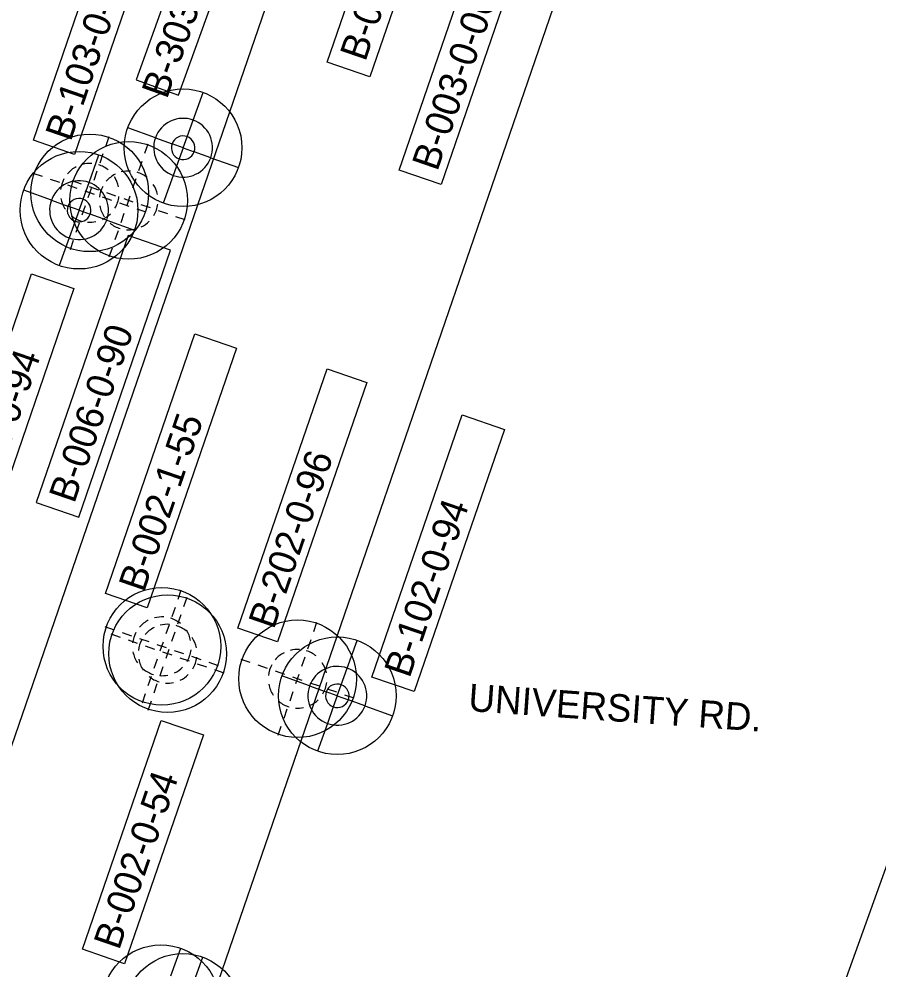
# Model space of a CAD drawing. Extents: x 2191181 to 2192791, y 663049 to 665043.
# Drawn here: x 2192121.5 to 2192340.8, y 663472.3 to 663714.6 of the extents above; entities that cross this region are included whole.
import ezdxf

# ---------------------------------------------------------------- set-up
doc = ezdxf.new("R2010")
doc.units = 0
for name, color, linetype in [('GT_Historic_Soil_Boring', 7, 'Continuous'), ('GT_Instrumented_Soil_Boring', 7, 'Continuous'), ('GT_Project_Soil_Boring', 7, 'Continuous'), ('GT_Project_Text', 7, 'Continuous'), ('GT_W Abut X-Sections', 7, 'Continuous'), ('SH_Border', 7, 'Continuous'), ('SH_Cut_Line', 7, 'Continuous')]:
    doc.layers.add(name, color=color, linetype=linetype)

msp = doc.modelspace()

# ---------------------------------------------------------------- linework, layer by layer
at = {"layer": 'GT_Historic_Soil_Boring'}
for p, q in [((2192143.68, 663682.32), (2192144.5, 663684.68)), ((2192153.59, 663680.39), (2192154.41, 663682.75)), ((2192142.16, 663677.91), (2192142.98, 663680.27)), ((2192152.08, 663675.98), (2192152.89, 663678.34)), ((2192140.65, 663673.49), (2192141.46, 663675.86)), ((2192127.48, 663674.41), (2192125.12, 663675.22)), ((2192131.9, 663672.89), (2192129.53, 663673.71)), ((2192137.4, 663672.48), (2192135.03, 663673.3)), ((2192150.56, 663671.56), (2192151.37, 663673.93)), ((2192136.31, 663671.38), (2192133.95, 663672.19)), ((2192140.72, 663669.86), (2192138.35, 663670.67)), ((2192139.13, 663669.08), (2192139.94, 663671.45)), ((2192141.81, 663670.97), (2192139.44, 663671.78)), ((2192145.13, 663668.34), (2192142.77, 663669.15)), ((2192146.22, 663669.45), (2192143.86, 663670.26)), ((2192150.63, 663667.93), (2192148.27, 663668.74)), ((2192149.04, 663667.16), (2192149.85, 663669.52)), ((2192137.61, 663664.67), (2192138.43, 663667.04)), ((2192149.54, 663666.82), (2192147.18, 663667.64)), ((2192153.96, 663665.31), (2192151.59, 663666.12)), ((2192155.04, 663666.41), (2192152.68, 663667.23)), ((2192159.46, 663664.9), (2192157.09, 663665.71)), ((2192147.52, 663662.74), (2192148.34, 663665.11)), ((2192163.87, 663663.38), (2192161.51, 663664.19)), ((2192136.09, 663660.26), (2192136.91, 663662.62)), ((2192146.01, 663658.33), (2192146.82, 663660.69)), ((2192134.58, 663655.85), (2192135.39, 663658.21)), ((2192144.49, 663653.92), (2192145.3, 663656.28)), ((2192162.06, 663566.65), (2192162.87, 663569.02)), ((2192163.53, 663564.77), (2192164.34, 663567.14)), ((2192160.54, 663562.24), (2192161.36, 663564.6)), ((2192162.01, 663560.36), (2192162.82, 663562.72)), ((2192145.86, 663558.75), (2192143.5, 663559.56)), ((2192159.03, 663557.83), (2192159.84, 663560.19)), ((2192196.67, 663558.37), (2192197.48, 663560.74)), ((2192147.33, 663556.87), (2192144.97, 663557.68)), ((2192150.28, 663557.23), (2192147.91, 663558.04)), ((2192154.69, 663555.71), (2192152.32, 663556.52)), ((2192160.49, 663555.95), (2192161.31, 663558.31)), ((2192151.74, 663555.35), (2192149.38, 663556.16)), ((2192156.16, 663553.83), (2192153.79, 663554.64)), ((2192159.1, 663554.19), (2192156.73, 663555.01)), ((2192157.51, 663553.42), (2192158.32, 663555.78)), ((2192195.15, 663553.96), (2192195.97, 663556.33)), ((2192160.57, 663552.31), (2192158.2, 663553.13)), ((2192158.98, 663551.54), (2192159.79, 663553.9)), ((2192163.51, 663552.68), (2192161.15, 663553.49)), ((2192167.92, 663551.16), (2192165.56, 663551.97)), ((2192193.64, 663549.55), (2192194.45, 663551.91)), ((2192155.99, 663549), (2192156.8, 663551.37)), ((2192157.46, 663547.12), (2192158.27, 663549.49)), ((2192164.98, 663550.8), (2192162.61, 663551.61)), ((2192169.39, 663549.28), (2192167.03, 663550.09)), ((2192172.34, 663549.64), (2192169.97, 663550.45)), ((2192180.47, 663550.47), (2192178.11, 663551.28)), ((2192184.89, 663548.95), (2192182.52, 663549.76)), ((2192154.47, 663544.59), (2192155.29, 663546.96)), ((2192173.8, 663547.76), (2192171.44, 663548.57)), ((2192189.3, 663547.43), (2192186.93, 663548.24)), ((2192192.12, 663545.14), (2192192.93, 663547.5)), ((2192155.94, 663542.71), (2192156.75, 663545.08)), ((2192193.71, 663545.91), (2192191.34, 663546.73)), ((2192198.12, 663544.4), (2192195.76, 663545.21)), ((2192152.96, 663540.18), (2192153.77, 663542.54)), ((2192190.6, 663540.73), (2192191.41, 663543.09)), ((2192202.53, 663542.88), (2192200.17, 663543.69)), ((2192206.95, 663541.36), (2192204.58, 663542.17)), ((2192154.42, 663538.3), (2192155.24, 663540.66)), ((2192189.08, 663536.31), (2192189.9, 663538.68)), ((2192187.57, 663531.9), (2192188.38, 663534.26))]:
    msp.add_line(p, q, dxfattribs=at)
for centre, start, end in [((2192139.54, 663670.27), 86.1982, 104.7742), ((2192139.54, 663670.27), 117.402, 139.4735), ((2192139.54, 663670.27), 51.0169, 72.892), ((2192149.45, 663668.34), 86.1982, 104.7742), ((2192149.45, 663668.34), 51.0169, 72.892), ((2192139.54, 663670.27), 151.726, 173.4799), ((2192149.45, 663668.34), 117.402, 139.4735), ((2192139.54, 663670.27), 11.7113, 33.0485), ((2192149.45, 663668.34), 151.726, 173.4799), ((2192149.45, 663668.34), 11.7113, 33.0485), ((2192139.54, 663670.27), 190.866, 213.8982), ((2192139.54, 663670.27), 328.9009, 352.941), ((2192149.45, 663668.34), 190.866, 213.8982), ((2192149.45, 663668.34), 328.9009, 352.941), ((2192139.54, 663670.27), 231.0257, 253.1506), ((2192139.54, 663670.27), 295.5179, 314.6905), ((2192139.54, 663670.27), 265.7426, 281.6878), ((2192149.45, 663668.34), 231.0257, 253.1506), ((2192149.45, 663668.34), 265.7426, 281.6878), ((2192149.45, 663668.34), 295.5179, 314.6905), ((2192157.92, 663554.6), 86.1982, 104.7742), ((2192157.92, 663554.6), 51.0169, 72.892), ((2192157.92, 663554.6), 117.402, 139.4735), ((2192159.38, 663552.72), 117.402, 139.4735), ((2192159.38, 663552.72), 86.1982, 104.7742), ((2192159.38, 663552.72), 51.0169, 72.892), ((2192157.92, 663554.6), 151.726, 173.4799), ((2192157.92, 663554.6), 11.7113, 33.0485), ((2192159.38, 663552.72), 11.7113, 33.0485), ((2192159.38, 663552.72), 151.726, 173.4799), ((2192157.92, 663554.6), 190.866, 213.8982), ((2192157.92, 663554.6), 328.9009, 352.941), ((2192159.38, 663552.72), 328.9009, 352.941), ((2192192.53, 663546.32), 117.402, 139.4735), ((2192192.53, 663546.32), 86.1982, 104.7742), ((2192192.53, 663546.32), 51.0169, 72.892), ((2192159.38, 663552.72), 190.866, 213.8982), ((2192157.92, 663554.6), 295.5179, 314.6905), ((2192192.53, 663546.32), 151.726, 173.4799), ((2192192.53, 663546.32), 11.7113, 33.0485), ((2192157.92, 663554.6), 231.0257, 253.1506), ((2192159.38, 663552.72), 231.0257, 253.1506), ((2192157.92, 663554.6), 265.7426, 281.6878), ((2192159.38, 663552.72), 295.5179, 314.6905), ((2192159.38, 663552.72), 265.7426, 281.6878), ((2192192.53, 663546.32), 190.866, 213.8982), ((2192192.53, 663546.32), 328.9009, 352.941), ((2192192.53, 663546.32), 231.0257, 253.1506), ((2192192.53, 663546.32), 295.5179, 314.6905), ((2192192.53, 663546.32), 265.7426, 281.6878)]:
    msp.add_arc(centre, 7.5, start, end, dxfattribs=at)
at = {"layer": 'GT_Instrumented_Soil_Boring'}
for p, q in [((2192165.88, 663688.84), (2192168.42, 663695.9)), ((2192164.36, 663684.6), (2192165.88, 663688.84)), ((2192156.29, 663684.32), (2192149.23, 663686.86)), ((2192156.29, 663684.32), (2192160.52, 663682.8)), ((2192163.34, 663681.78), (2192160.52, 663682.8)), ((2192163.34, 663681.78), (2192164.36, 663684.6)), ((2192163.34, 663681.78), (2192162.33, 663678.96)), ((2192163.34, 663681.78), (2192166.17, 663680.77)), ((2192170.4, 663679.24), (2192166.17, 663680.77)), ((2192139.34, 663672.91), (2192141.88, 663679.97)), ((2192162.33, 663678.96), (2192160.81, 663674.72)), ((2192170.4, 663679.24), (2192177.46, 663676.71)), ((2192137.82, 663668.67), (2192139.34, 663672.91)), ((2192160.81, 663674.72), (2192158.27, 663667.67)), ((2192129.74, 663668.39), (2192122.69, 663670.92)), ((2192129.74, 663668.39), (2192133.98, 663666.86)), ((2192136.8, 663665.85), (2192137.82, 663668.67)), ((2192136.8, 663665.85), (2192133.98, 663666.86)), ((2192136.8, 663665.85), (2192135.79, 663663.03)), ((2192136.8, 663665.85), (2192139.62, 663664.83)), ((2192143.86, 663663.31), (2192139.62, 663664.83)), ((2192143.86, 663663.31), (2192150.92, 663660.77)), ((2192135.79, 663663.03), (2192134.26, 663658.79)), ((2192134.26, 663658.79), (2192131.73, 663651.73)), ((2192205.2, 663549.04), (2192207.74, 663556.1)), ((2192195.61, 663544.52), (2192188.55, 663547.06)), ((2192203.68, 663544.81), (2192205.2, 663549.04)), ((2192195.61, 663544.52), (2192199.84, 663543)), ((2192202.67, 663541.99), (2192203.68, 663544.81)), ((2192202.67, 663541.99), (2192199.84, 663543)), ((2192202.67, 663541.99), (2192201.65, 663539.16)), ((2192202.67, 663541.99), (2192205.49, 663540.97)), ((2192209.72, 663539.45), (2192205.49, 663540.97)), ((2192201.65, 663539.16), (2192200.13, 663534.93)), ((2192209.72, 663539.45), (2192216.78, 663536.91)), ((2192200.13, 663534.93), (2192197.59, 663527.87)), ((2192160.21, 663470.51), (2192162.75, 663477.57)), ((2192165.79, 663468.27), (2192168.33, 663475.33))]:
    msp.add_line(p, q, dxfattribs=at)
for centre, radius, start, end in [((2192163.34, 663681.78), 7.5, 70.2247, 160.2247), ((2192163.34, 663681.78), 7.5, 340.2247, 70.2247), ((2192163.34, 663681.78), 7.5, 160.2247, 250.2247), ((2192163.34, 663681.78), 3, 160.2247, 250.2247), ((2192163.34, 663681.78), 3, 70.2247, 160.2247), ((2192163.34, 663681.78), 3, 340.2247, 70.2247), ((2192163.34, 663681.78), 3, 250.2247, 340.2247), ((2192163.34, 663681.78), 7.5, 250.2247, 340.2247), ((2192136.8, 663665.85), 7.5, 70.2247, 160.2247), ((2192136.8, 663665.85), 7.5, 340.2247, 70.2247), ((2192136.8, 663665.85), 7.5, 160.2247, 250.2247), ((2192136.8, 663665.85), 3, 70.2247, 160.2247), ((2192136.8, 663665.85), 3, 340.2247, 70.2247), ((2192136.8, 663665.85), 3, 160.2247, 250.2247), ((2192136.8, 663665.85), 7.5, 250.2247, 340.2247), ((2192136.8, 663665.85), 3, 250.2247, 340.2247), ((2192202.67, 663541.99), 7.5, 70.2247, 160.2247), ((2192202.67, 663541.99), 7.5, 340.2247, 70.2247), ((2192202.67, 663541.99), 7.5, 160.2247, 250.2247), ((2192202.67, 663541.99), 3, 70.2247, 160.2247), ((2192202.67, 663541.99), 3, 340.2247, 70.2247), ((2192202.67, 663541.99), 3, 160.2247, 250.2247), ((2192202.67, 663541.99), 3, 250.2247, 340.2247), ((2192202.67, 663541.99), 7.5, 250.2247, 340.2247)]:
    msp.add_arc(centre, radius, start, end, dxfattribs=at)
at = {"layer": 'GT_Project_Soil_Boring'}
for centre in [(2192139.54, 663670.27), (2192149.45, 663668.34), (2192136.8, 663665.85), (2192157.92, 663554.6), (2192159.38, 663552.72), (2192192.53, 663546.32), (2192202.67, 663541.99), (2192157.68, 663463.45), (2192163.25, 663461.21)]:
    msp.add_circle(centre, 15, dxfattribs=at)
at = {"layer": 'GT_Project_Text'}
for points in [[(2192170.08, 663751.13), (2192151.36, 663699.06), (2192162.2, 663695.16), (2192180.93, 663747.24)], [(2192103.72, 663588.77), (2192124.65, 663649.61), (2192135.51, 663645.87), (2192114.58, 663585.03)]]:
    msp.add_lwpolyline(points, close=True, dxfattribs=at)
msp.add_circle((2192163.34, 663681.78), 15, dxfattribs=at)
at = {"layer": 'GT_W Abut X-Sections'}
for p, q in [((2192048.86, 663323.61), (2192272.29, 663973.18)), ((2192123.03, 663325.83), (2192340.32, 663957.54))]:
    msp.add_line(p, q, dxfattribs=at)
at = {"layer": 'SH_Border'}
msp.add_line((2192758.87, 664656.21), (2192226, 663174.09), dxfattribs=at)
at = {"layer": 'SH_Cut_Line'}
for points in [[(2192200.12, 663703.58), (2192222.96, 663769.97), (2192233.82, 663766.24), (2192210.98, 663699.84)], [(2192125.17, 663683.68), (2192147.92, 663749.82), (2192158.41, 663746.21), (2192135.66, 663680.07)], [(2192218.47, 663676.08), (2192241.18, 663742.11), (2192251.85, 663738.43), (2192229.15, 663672.41)], [(2192149.3, 663659.38), (2192125.87, 663591.26), (2192136.73, 663587.53), (2192160.16, 663655.65)], [(2192143.57, 663568.05), (2192166.36, 663634.32), (2192176.97, 663630.67), (2192154.18, 663564.4)], [(2192177.3, 663559.2), (2192200.06, 663625.35), (2192210.17, 663621.87), (2192187.42, 663555.72)], [(2192211.46, 663546.76), (2192234.47, 663613.65), (2192245.27, 663609.94), (2192222.26, 663543.05)], [(2192168.5, 663532.01), (2192148.42, 663473.63), (2192137.69, 663477.33), (2192157.77, 663535.7)]]:
    msp.add_lwpolyline(points, close=True, dxfattribs=at)

# ---------------------------------------------------------------- texts
at = {"layer": 'GT_Project_Text'}
for s, rotation, p in [('B-004-0-54', 71.0192, (2192209.8, 663703.54)), ('B-303-0-98', 70.2247, (2192159.18, 663693.98)), ('B-103-0-94', 71.0192, (2192134.66, 663683.15)), ('B-003-0-06', 71.0192, (2192228.17, 663675.55)), ('B-006-0-90', 71.0192, (2192135.57, 663590.83)), ('P-002-0-94', 71.0192, (2192111.84, 663584.45)), ('B-002-1-55', 71.0192, (2192153.35, 663568.14)), ('B-202-0-96', 71.0192, (2192186.46, 663558.71)), ('B-102-0-94', 71.0192, (2192221.07, 663546.28)), ('UNIVERSITY RD.', 355.9661, (2192235.93, 663538.11)), ('B-002-0-54', 71.0192, (2192146.99, 663476.9))]:
    msp.add_text(s, height=7, rotation=rotation, dxfattribs=at).set_placement(p)

doc.saveas('drawing.dxf')
